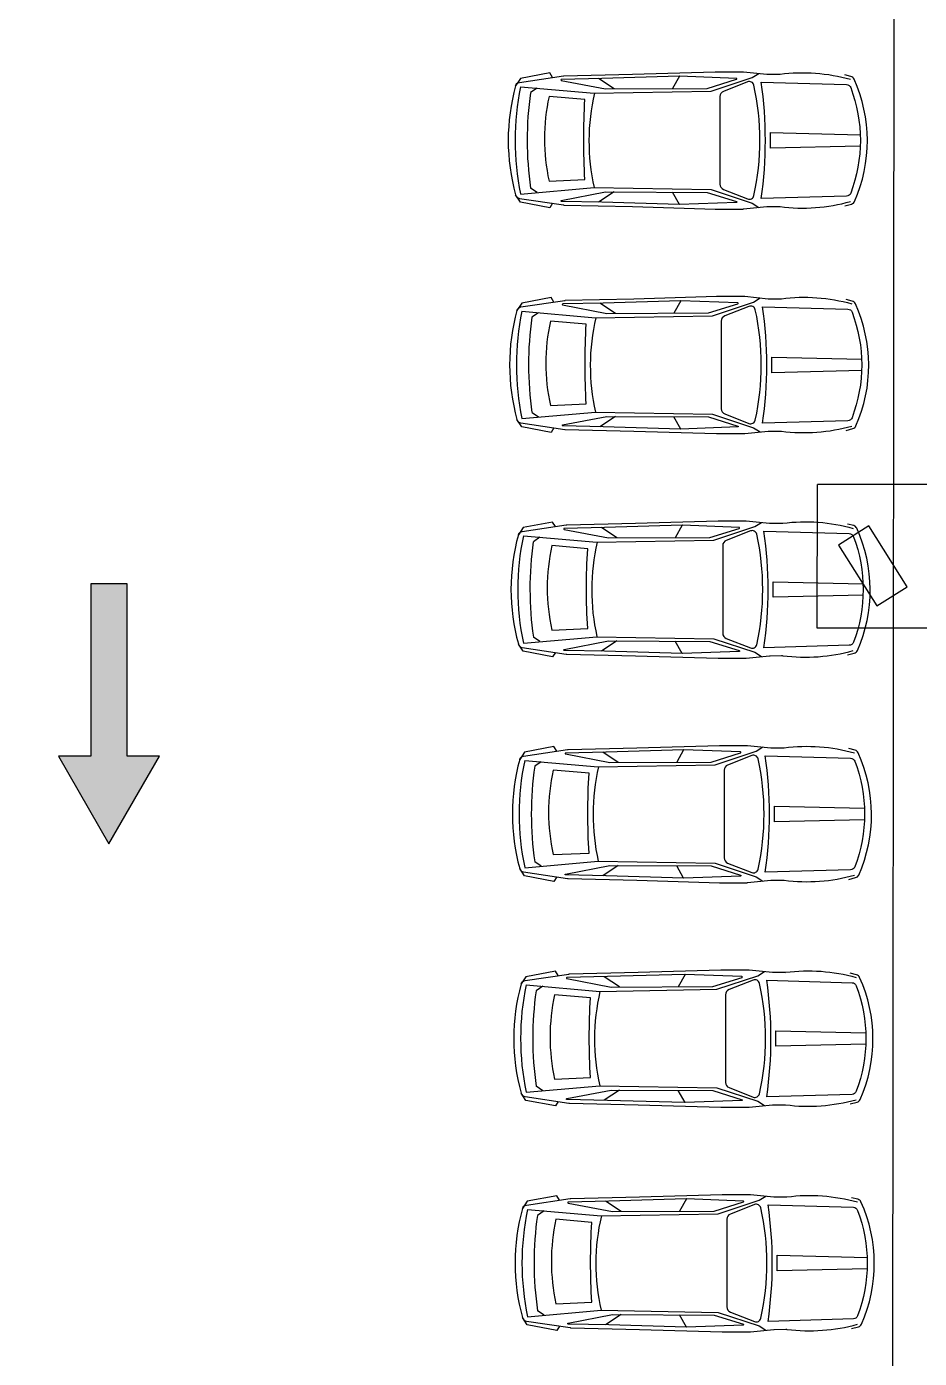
# Model space of a CAD drawing. Extents: x -30 to 1202, y 231 to 898.
# Drawn here: x 308.18 to 318.12, y 404.63 to 419.46 of the extents above; entities that cross this region are included whole.
import ezdxf

# ---------------------------------------------------------------- set-up
doc = ezdxf.new("R2010")
doc.units = 0
doc.header["$LTSCALE"] = 0.04
doc.layers.get('0').update_dxf_attribs({"linetype": 'CONTINUOUS'})
for name, color, linetype in [('0.5', 5, 'CONTINUOUS'), ('MUROS', 2, 'CONTINUOUS'), ('PISO', 1, 'CONTINUOUS'), ('PISOS', 1, 'CONTINUOUS')]:
    doc.layers.add(name, color=color, linetype=linetype)

# ---------------------------------------------------------------- blocks, each defined once
blk = doc.blocks.new('Aupln001')
for p, q in [((-2.821, 0.58), (-2.994, 0.694)), ((-2.093, 0.72), (-2.17, 0.582)), ((-3.678, 0.587), (-3.751, 0.537)), ((-3.678, -0.575), (-3.75, -0.526)), ((-2.821, -0.568), (-2.994, -0.682)), ((-2.093, -0.708), (-2.17, -0.571))]:
    blk.add_line(p, q)
for points in [[(-3.506, 0.706), (-3.537, 0.756), (-3.865, 0.694), (-3.918, 0.613, -0.296775), (-3.875, 0.651), (-3.386, 0.724, -0.031441), (-3.379, 0.725), (-2.615, 0.743, 0.001455), (-2.615, 0.743), (-1.694, 0.77, -0.007326), (-1.692, 0.77), (-1.386, 0.77, -0.025363), (-1.38, 0.77), (-1.12, 0.743, 0.024637), (-1.115, 0.743), (-0.986, 0.743, 0.032795), (-0.973, 0.743, -0.100755), (-0.189, 0.686)], [(-0.253, -0.723), (-0.177, -0.703, 0.226888), (-0.143, -0.674, 0.214205), (-0.149, 0.687, 0.224603), (-0.183, 0.716), (-0.253, 0.734)], [(-3.506, -0.695), (-3.537, -0.745), (-3.865, -0.683), (-3.918, -0.602, 0.296775), (-3.875, -0.64), (-3.386, -0.713, 0.031441), (-3.379, -0.714), (-2.615, -0.732, -0.001455), (-2.615, -0.732), (-1.694, -0.759, 0.007326), (-1.692, -0.759), (-1.386, -0.759, 0.025363), (-1.38, -0.758), (-1.12, -0.732, -0.024637), (-1.115, -0.732), (-0.986, -0.731, -0.032795), (-0.973, -0.732, 0.100755), (-0.189, -0.675)]]:
    blk.add_lwpolyline(points, format="xyb")
for points in [[(-3.862, 0.603), (-3.043, 0.531), (-1.74, 0.554), (-1.283, 0.705), (-1.209, 0.752)], [(-0.079, -0.058), (-1.081, -0.081), (-1.081, 0.092), (-0.079, 0.069)], [(-3.862, -0.592), (-3.043, -0.52), (-1.74, -0.543), (-1.283, -0.693), (-1.209, -0.741)]]:
    blk.add_lwpolyline(points)
for points in [[(-2.957, 0.695, -0.001613), (-2.958, 0.695), (-3.408, 0.684, 0.898845), (-3.409, 0.674), (-2.916, 0.579), (-1.785, 0.584), (-1.458, 0.686, 0.843434), (-1.459, 0.696), (-2.092, 0.72, 0.016499), (-2.095, 0.72)], [(-1.264, 0.62, 0.460891), (-1.334, 0.657), (-1.603, 0.551, 0.30819), (-1.642, 0.494), (-1.642, -0.482, 0.30819), (-1.603, -0.54), (-1.334, -0.646, 0.460891), (-1.264, -0.609, 0.109577)], [(-0.233, -0.616), (-1.183, -0.643, 0.072437), (-1.183, 0.654), (-0.233, 0.627, -0.304109), (-0.186, 0.593, -0.182739), (-0.186, -0.582, -0.304109)], [(-3.545, -0.447), (-3.146, -0.429, -0.030108), (-3.146, 0.459), (-3.545, 0.494, 0.109099)], [(-2.957, -0.683, 0.001613), (-2.958, -0.683), (-3.408, -0.673, -0.898845), (-3.409, -0.663), (-2.916, -0.568), (-1.785, -0.573), (-1.458, -0.675, -0.843434), (-1.459, -0.685), (-2.092, -0.708, -0.016499), (-2.095, -0.708)]]:
    blk.add_lwpolyline(points, format="xyb", close=True)
for centre, radius, start, end in [((-1.703, 0.006), 2.297, 164.6672, 195.3328), ((-1.004, 0.006), 2.92, 168.1984, 191.8016), ((-0.075, 0.009), 3.714, 171.8338, 188.2809), ((-0.749, -0.001), 2.352, 166.9232, 192.7419)]:
    blk.add_arc(centre, radius, start, end)
blk = doc.blocks.new('fl')
at = {"layer": 'PISOS'}
blk.add_hatch(color=9, dxfattribs=at).paths.add_polyline_path([(0, 0), (-0.563, -0.975), (-0.201, -0.975), (-0.201, -2.894), (0.201, -2.894), (0.201, -0.975), (0.563, -0.975)])
blk.add_lwpolyline([(-0.201, -0.975), (-0.201, -2.894), (0.201, -2.894), (0.201, -0.975), (0.563, -0.975), (0, 0), (-0.563, -0.975)], close=True, dxfattribs=at)

msp = doc.modelspace()

# ---------------------------------------------------------------- linework, layer by layer
at = {"layer": '0.5'}
msp.add_arc((241.645, 369.36), 80.587, 170.55784, 170.55784, dxfattribs=at)
at = {"layer": 'MUROS'}
msp.add_lwpolyline([(317.651, 413.01), (317.989, 413.223), (317.562, 413.9), (317.224, 413.686)], close=True, dxfattribs=at)
at = {"layer": 'PISO'}
for p, q in [((317.816, 395.066), (317.859, 432.791)), ((316.986, 412.762), (316.988, 414.362)), ((318.488, 414.361), (316.988, 414.362)), ((318.486, 412.761), (316.986, 412.762))]:
    msp.add_line(p, q, dxfattribs=at)

# ---------------------------------------------------------------- block references
at = {"layer": 'PISOS'}
for p in [(317.545, 418.187), (317.56, 415.687), (317.576, 413.187), (317.591, 410.687), (317.607, 408.187), (317.622, 405.687)]:
    msp.add_blockref('Aupln001', p, dxfattribs=at)
at = {"layer": 'PISOS', "rotation": 180}
msp.add_blockref('fl', (309.099, 410.362), dxfattribs=at)

doc.saveas('drawing.dxf')
